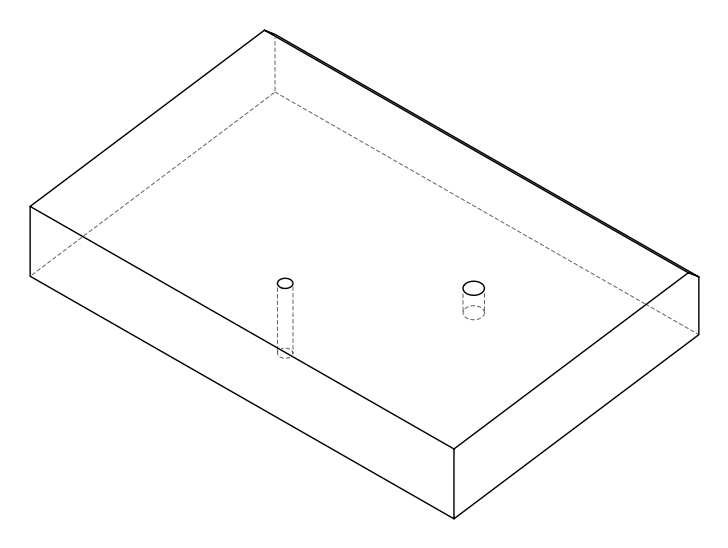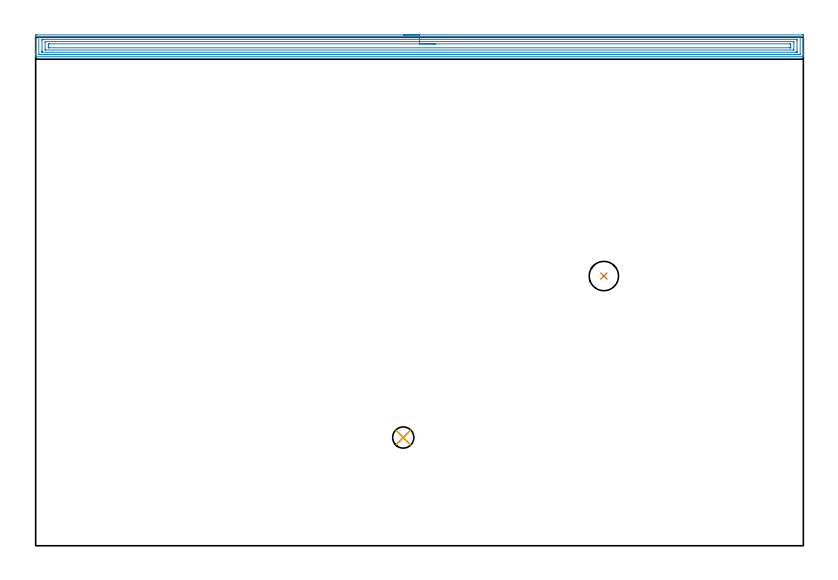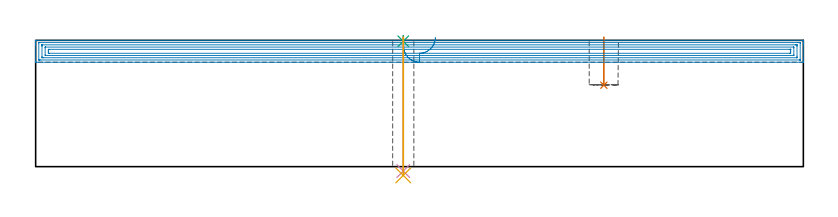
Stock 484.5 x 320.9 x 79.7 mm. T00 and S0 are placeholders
(PLAN: 5 operations, 4 tool changes, 20.5 min)
(1 INDEXABLE_INSERT_DRILL_BLIND_HOLE_FROM_SOLID | STEP1POCKET | NXT0302_008 | 0.12 min | 7531 mm3)
(2 AREA_MILL | FG_CHAMFER_SURFACE | UGT0205_001 | 19.68 min | 46122 mm3)
(3 SPOT_DRILL | STEP1HOLE | NXT0321_9005460120000 | 0.03 min | 4 mm3)
(4 DRILL_THROUGH_HOLE_INTO_CENTER | STEP1HOLE | NXT0301_042 | 0.34 min | 3118 mm3)
(5 DRILL_TO_ENLARGE_THROUGH_HOLE | STEP1HOLE | UGT0301_268 | 0.35 min | 8084 mm3)
(TOOL NXT0302_008 | Index. Insert Drill 18.5mm [880-D1850L25-05] | D18.5 PA176 FL93 Z2)
(TOOL UGT0205_001 | Chamfer Mill 20 x 3 x 45 deg. | D20 FL50 Z2)
(TOOL NXT0321_9005460120000 | NC Spot Drill, 142deg, 12mm, Carbide, Uncoated | D12 PA142 FL30 Z2)
(TOOL NXT0301_042 | Carbide Drill 7.1mm [860.1-0710-057A1-MM 2214] | D7.1 PA140 FL85 Z2)
(TOOL UGT0301_268 | Twist Drill 13.4 mm | D13.4 PA118 FL108 Z2)
(OP 1 INDEXABLE_INSERT_DRILL_BLIND_HOLE_FROM_SOLID)
G17 G21 G94 G90
T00 M6
G54
G17 G0 G90 X358.6 Y170.2 S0 M3
G43 Z89.7 H1
G94 G81 G98 Z51.4 F250. R81.7
G80
M5
M2
(OP 2 AREA_MILL)
G17 G21 G94 G90
T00 M6
G54
G17 G0 G90 X232.25 Y322.4 S1061 M3
G43 Z89.7 H0
Z75.9
G94 G1 X232.288 Z75.028 F250.
X232.402 Z74.164
X232.591 Z73.312
X232.853 Z72.48
X233.187 Z71.674
X233.59 Z70.9
X234.059 Z70.164
X234.59 Z69.472
X235.179 Z68.829
X235.822 Z68.24
X236.514 Z67.708
X237.25 Z67.24
X238.024 Z66.837
X238.83 Z66.503
X239.662 Z66.241
X240.514 Z66.052
X241.378 Z65.938
X242.25 Z65.9
X483.883
X484.428 Y322.395 Z65.903
X484.49 Y322.392 Z65.906
X484.5 Y322.325 Z65.973
Y311.567 Z76.727
Y311.027 Z77.27
Y310.694 Z77.602
Y310.153 Z78.143
Y309.82 Z78.475
Y309.153 Z79.147
Y308.864 Z79.436
X484.497 Y308.73 Z79.563
X484.49 Y308.602 Z79.688
X484.329 Y308.6 Z79.7
X0.17
X0.01 Y308.603 Z79.688
X0.005 Y308.654 Z79.637
X0.001 Y308.731 Z79.561
X0. Y308.864 Z79.436
Y309.153 Z79.147
Y309.82 Z78.475
Y311.027 Z77.27
Y311.567 Z76.727
Y321.784 Z66.513
X0.004 Y322.054 Z66.243
X0.01 Y322.393 Z65.904
X0.267 Y322.397 Z65.902
X0.617 Y322.4 Z65.9
X242.25
Y320.986 Z67.314
X482.296 Y320.985 Z67.315
X482.447 Y320.983 Z67.317
X482.482 Y320.98 Z67.32
X482.49 Y320.977 Z67.323
X482.494 Y320.967 Z67.333
X482.497 Y320.937 Z67.363
X482.5 Y320.786 Z67.514
X482.499 Y310.3 Z78.
X482.495 Y310.167 Z78.133
X482.49 Y310.063 Z78.237
X482.479 Y310.021 Z78.279
X482.443 Y310.02 Z78.28
X482.096 Y310.016 Z78.284
X481.897 Y310.015 Z78.285
X481.203 Y310.014 Z78.286
X2.204 Y310.015 Z78.285
X2.053 Y310.017 Z78.283
X2.018 Y310.02 Z78.28
X2.01 Y310.023 Z78.277
X2.006 Y310.033 Z78.267
X2.003 Y310.063 Z78.237
X2. Y310.214 Z78.086
X2.001 Y320.7 Z67.6
X2.005 Y320.833 Z67.467
X2.01 Y320.937 Z67.363
X2.021 Y320.979 Z67.321
X2.057 Y320.98 Z67.32
X2.404 Y320.984 Z67.316
X2.603 Y320.985 Z67.315
X3.297 Y320.986 Z67.314
X242.25
Y319.572 Z68.728
X480.168 Y319.571 Z68.729
X480.31 Y319.57 Z68.73
X480.451 Y319.566 Z68.734
X480.484 Y319.565 Z68.735
X480.49 Y319.543 Z68.757
X480.495 Y319.494 Z68.806
X480.498 Y319.433 Z68.867
X480.5 Y319.247 Z69.053
Y318.559 Z69.741
Y312.256 Z76.044
X480.495 Y311.567 Z76.733
X480.492 Y311.475 Z76.825
X480.489 Y311.435 Z76.865
X480.447 Y311.433 Z76.867
X480.31 Y311.431 Z76.869
X479.558 Y311.429 Z76.871
X479.417 Y311.428 Z76.872
X4.332 Y311.429 Z76.871
X4.19 Y311.43 Z76.87
X4.049 Y311.434 Z76.866
X4.016 Y311.435 Z76.865
X4.01 Y311.457 Z76.843
X4.005 Y311.506 Z76.794
X4.002 Y311.567 Z76.733
X4. Y311.753 Z76.547
Y312.441 Z75.859
Y318.745 Z69.555
X4.005 Y319.433 Z68.867
X4.008 Y319.525 Z68.775
X4.011 Y319.565 Z68.735
X4.053 Y319.567 Z68.733
X4.19 Y319.569 Z68.731
X4.942 Y319.571 Z68.729
X5.084 Y319.572 Z68.728
X242.25
Y318.157 Z70.143
X478.361
X478.41 Y318.156 Z70.144
X478.46 Y318.153 Z70.147
X478.49 Y318.148 Z70.152
X478.493 Y318.104 Z70.196
X478.5 Y317.708 Z70.592
Y313.315 Z74.985
X478.49 Y312.89 Z75.41
X478.48 Y312.849 Z75.451
X478.403 Y312.846 Z75.454
X478.274 Y312.844 Z75.456
X6.139 Y312.843 Z75.457
X6.09 Y312.844 Z75.456
X6.04 Y312.848 Z75.453
X6.01 Y312.852 Z75.448
X6.007 Y312.896 Z75.404
X6. Y313.292 Z75.008
Y317.685 Z70.615
X6.01 Y318.11 Z70.19
X6.02 Y318.151 Z70.149
X6.098 Y318.154 Z70.146
X6.226 Y318.156 Z70.144
X242.25 Y318.157 Z70.143
Y316.743 Z71.557
X475.913
X476.274 Y316.741 Z71.559
X476.454 Y316.738 Z71.562
X476.49 Y316.736 Z71.564
X476.494 Y316.704 Z71.596
X476.496 Y316.652 Z71.648
X476.5 Y316.169 Z72.131
Y315.937 Z72.363
Y315.295 Z73.005
Y314.421 Z73.879
X476.498 Y314.329 Z73.971
X476.494 Y314.273 Z74.027
X476.49 Y314.263 Z74.037
X476.486 Y314.261 Z74.039
X476.461 Y314.259 Z74.041
X476.255 Y314.257 Z74.043
X475.843
X8.587
X8.226 Y314.259 Z74.041
X8.046 Y314.262 Z74.038
X8.01 Y314.264 Z74.036
X8.006 Y314.296 Z74.004
X8.004 Y314.348 Z73.952
X8. Y314.831 Z73.469
Y315.063 Z73.237
Y315.705 Z72.595
Y316.579 Z71.721
X8.002 Y316.671 Z71.629
X8.006 Y316.727 Z71.573
X8.01 Y316.737 Z71.563
X8.014 Y316.739 Z71.561
X8.039 Y316.741 Z71.559
X8.726 Y316.743 Z71.557
X242.25
X243.122 Z71.595
X243.987 Z71.709
X244.838 Z71.898
X245.67 Z72.16
X246.476 Z72.494
X247.25 Z72.897
X247.986 Z73.365
X248.678 Z73.896
X249.321 Z74.486
X249.91 Z75.129
X250.442 Z75.821
X250.91 Z76.557
X251.313 Z77.331
X251.647 Z78.137
X251.909 Z78.969
X252.098 Z79.82
X252.212 Z80.685
X252.25 Z81.557
G0 Z89.7
M5
M2
(OP 3 SPOT_DRILL)
G17 G21 G94 G90
T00 M6
G54
G17 G0 G90 X232. Y68.3 S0 M3
G43 Z89.7 H0
G94 G81 G98 Z79.123 F250. R82.7
G80
M5
M2
(OP 4 DRILL_THROUGH_HOLE_INTO_CENTER)
G17 G21 G94 G90
T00 M6
G54
G17 G0 G90 X232. Y68.3 S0 M3
G43 Z89.7 H1
G94 G73 G98 Z-2.792 F250. Q6.874 R81.7
G80
M5
M2
(OP 5 DRILL_TO_ENLARGE_THROUGH_HOLE)
G17 G21 G94 G90
T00 M6
G54
G17 G0 G90 X232. Y68.3 S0 M3
G43 Z89.7 H0
G94 G73 G98 Z-5.526 F250. Q12.175 R81.7
G80
M5
M2
